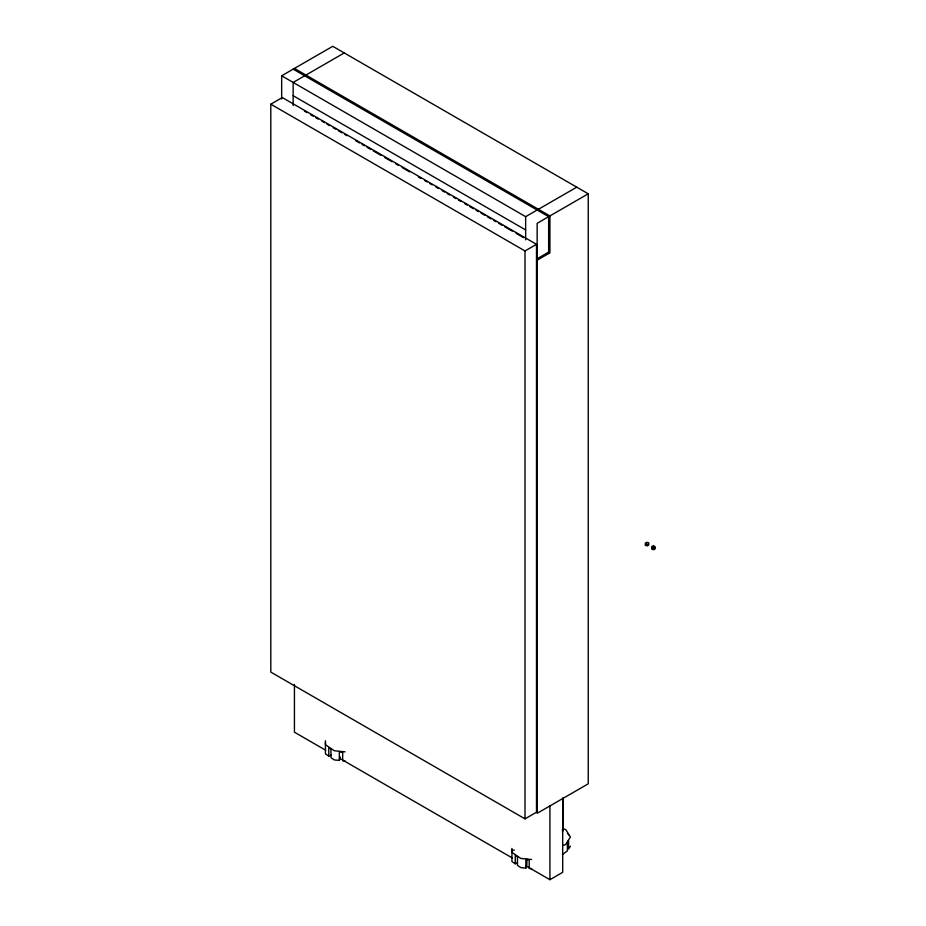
<?xml version="1.0" encoding="UTF-8"?>
<svg xmlns="http://www.w3.org/2000/svg" width="926" height="926" viewBox="0 0 926 926"><rect width="100%" height="100%" fill="white"/><g stroke="black" fill="none" stroke-linecap="round" stroke-linejoin="round"><path stroke-width="1.39" d="M331.045 755.037L328.765 756.137L328.765 747.676L330.952 749.18L330.952 757.642L334.263 759.922L339.333 760.431L340.363 757.04M517.541 862.708L515.261 863.819L515.261 855.346L517.46 856.851L517.46 865.324L520.771 867.593L525.841 868.102L526.871 864.71L526.871 859.073M562.406 831.953L563.089 830.055L563.089 797.529M570.393 846.237L568.587 849.061L568.587 840.588L567.383 842.463L567.383 850.936L562.406 854.466M281.666 98.943L281.666 75.805L332.758 46.3L588.241 193.8L588.241 783.824L537.149 813.317L537.149 223.305L588.241 193.8M344.252 52.932L293.16 82.437L293.16 105.576M270.797 104.198L282.303 97.554L536.501 244.325L536.501 812.218L525.007 818.85L270.797 672.091L270.797 104.198L525.007 250.958L536.501 244.325M281.666 75.805L525.644 216.661L576.748 187.168M537.149 258.759L548.643 252.127M537.149 260.183L549.917 252.81L549.917 215.932L294.433 68.42M526.13 865.96L549.917 879.7L562.695 872.327L562.695 798.571M562.904 845.484L565.578 844.581L570.393 837.058L565.763 829.592L563.112 828.724M562.244 830.159L563.089 830.055M514.324 850.103L511.939 850.103L511.951 861.55L515.261 863.819M345.062 751.831L334.263 750.743L325.443 744.689L325.431 740.742M345.224 761.022L342.689 760.767L342.689 752.306L339.333 751.958L339.333 760.431M531.57 859.513L520.771 858.425L511.951 852.371L511.939 848.413M531.732 868.704L529.197 868.449L529.197 859.976L525.841 859.641L525.841 868.102M645.723 544.129L647.911 544.291A1.806 1.042 0 0 0 648.744 543.122A1.806 1.042 0 0 0 647.008 542.347L645.26 543.122L645.723 544.129A1.806 1.042 0 0 0 645.434 545.391L647.471 545.877L648.813 544.87A1.806 1.042 0 0 0 648.57 544.349M293.16 69.161L548.643 216.661L548.643 253.539M293.16 95.714L525.644 229.937M304.434 111.132L306.934 112.578M310.696 114.743L313.196 116.19M315.697 117.637L318.208 119.084M321.959 121.248L324.47 122.695M326.971 124.142L329.471 125.589M333.233 127.753L335.733 129.2M338.245 130.647L341.995 132.823M344.507 134.27L347.007 135.717M355.781 140.775L359.531 142.94M362.043 144.387L364.543 145.833M367.043 147.28L370.805 149.445M373.305 150.892L380.829 155.232M384.579 157.408L392.092 161.737M395.853 163.914L398.354 165.36M402.115 167.525L409.628 171.866M418.39 176.924L420.902 178.371M424.652 180.547L427.164 181.982M429.664 183.429L432.176 184.876M435.926 187.052L438.438 188.499M442.188 190.663L444.7 192.11M447.2 193.557L449.7 195.004M453.462 197.169L455.962 198.615M458.474 200.062L460.974 201.509M464.736 203.674L467.236 205.121M469.748 206.567L473.499 208.744M475.999 210.19L478.51 211.637M481.011 213.084L484.773 215.249M487.273 216.696L491.035 218.86M493.535 220.307L496.047 221.754M498.547 223.201L502.309 225.365M504.809 226.812L512.321 231.153M516.083 233.329L523.595 237.658M325.744 750.268L294.433 732.2L294.433 684.476M339.518 758.232L512.344 858.008M328.765 756.137L325.443 753.868L325.443 742.432M567.499 833.099L568.657 834.963M549.917 805.944L549.917 879.7M525.644 216.661L525.644 239.799M525.007 250.958L525.007 818.85M652.112 547.822A1.806 1.042 0 0 0 651.823 548.03L651.649 548.829A1.806 1.042 0 0 0 652.923 549.558A1.806 1.042 0 0 0 654.67 549.292L655.203 548.551A1.806 1.042 0 0 0 653.86 547.544M653.386 546.039L652.112 546.34A1.806 1.042 0 0 0 651.649 547.347A1.806 1.042 0 0 0 652.923 548.088L654.288 547.984A1.806 1.042 0 0 0 655.133 546.815A1.806 1.042 0 0 0 653.386 546.039"/></g></svg>
